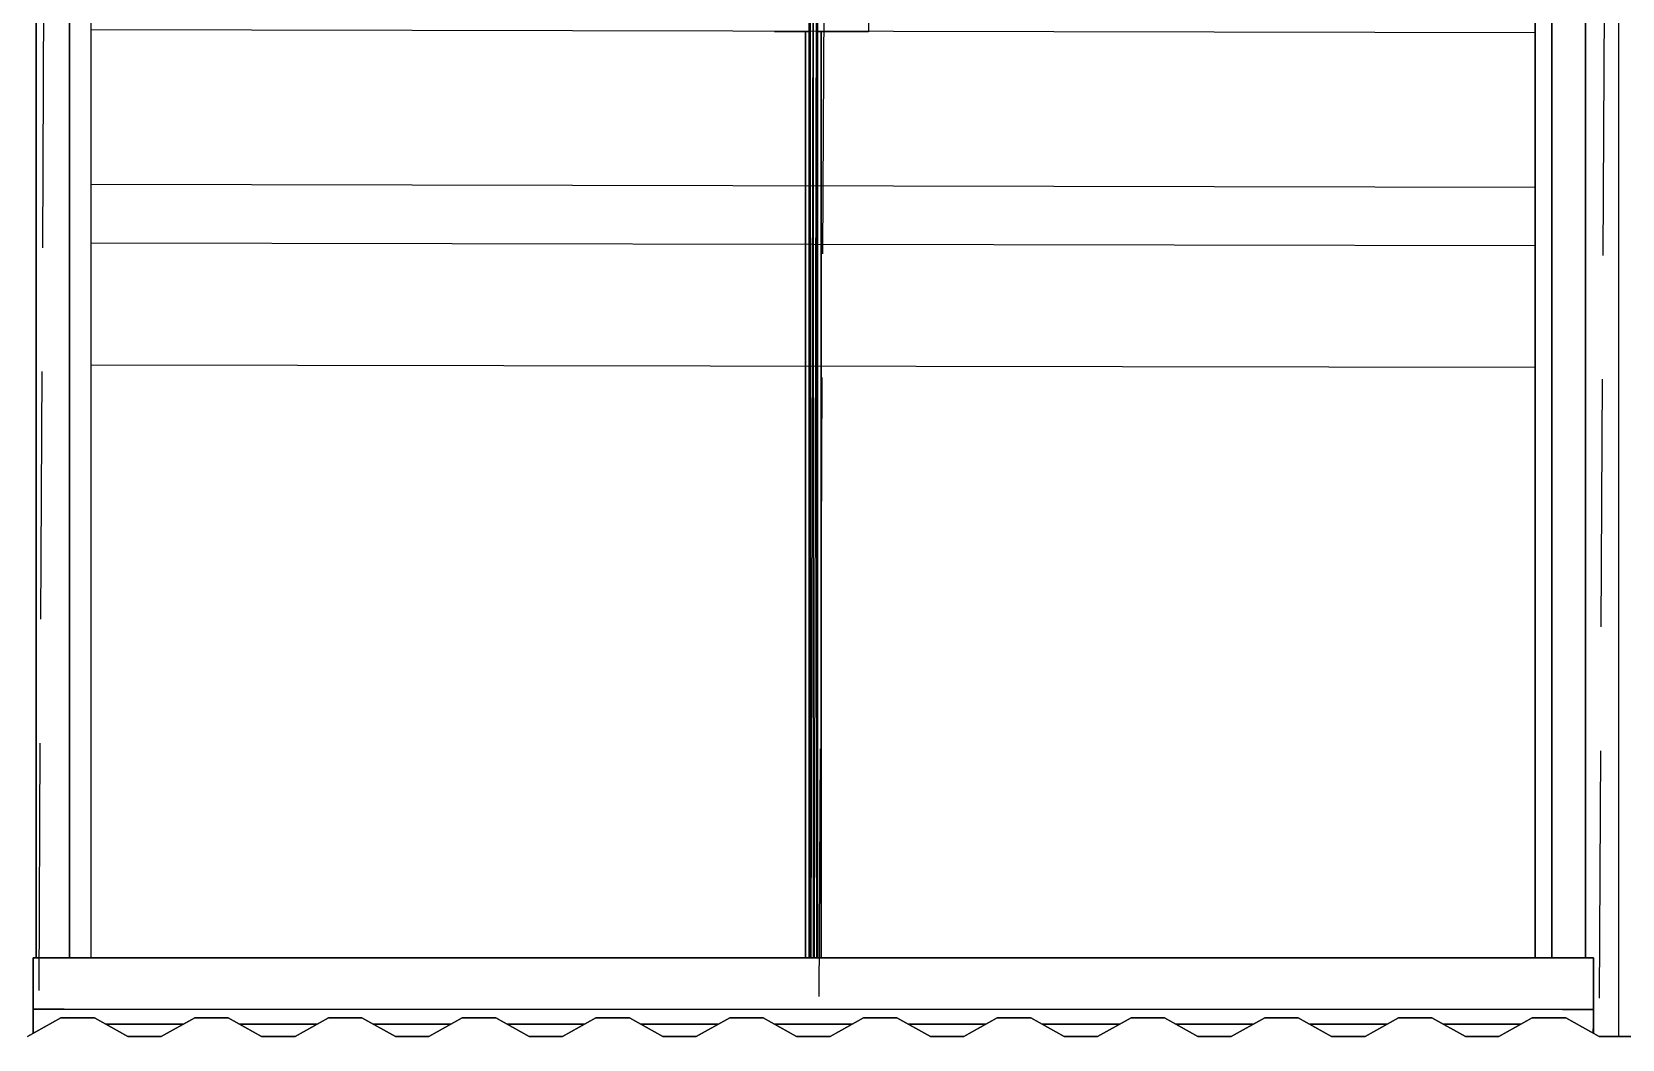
# Model space of a CAD drawing. Header units: millimetres. Extents: x -4997 to -4876, y -8737 to -8661.
# Drawn here: x -4950.152 to -4946.076, y -8696.697 to -8694.114 of the extents above; entities that cross this region are included whole.
import ezdxf

# ---------------------------------------------------------------- set-up
doc = ezdxf.new("R2010")
doc.units = ezdxf.units.MM
doc.header["$LTSCALE"] = 0.1
doc.linetypes.add('HIDDEN', pattern=[9.525, 6.35, -3.175])
for name, color, linetype in [('cobertura nova', 4, 'Continuous'), ('hachuras cobertura', 251, 'Continuous'), ('imagem', 7, 'Continuous'), ('layout cobertura', 251, 'Continuous'), ('visto', 9, 'Continuous')]:
    doc.layers.add(name, color=color, linetype=linetype)
picture_1 = doc.add_image_def('image1.jpg', size_in_pixel=(1920, 1080))

msp = doc.modelspace()

# ---------------------------------------------------------------- linework, layer by layer
at = {"layer": 'cobertura nova'}
for p, q in [((-4950.0557, -8696.4886), (-4950.0557, -8692.5065)), ((-4950.0004, -8696.4886), (-4950.0004, -8692.5242)), ((-4946.2993, -8693.2601), (-4946.2993, -8696.4886)), ((-4946.2992, -8693.2962), (-4946.2992, -8696.4886)), ((-4946.2992, -8696.4886), (-4946.2992, -8693.2962)), ((-4948.1603, -8693.8752), (-4948.1603, -8696.4886)), ((-4948.14, -8696.4886), (-4948.1378, -8693.8752)), ((-4948.1378, -8696.4886), (-4948.1378, -8693.8752)), ((-4948.157, -8693.9058), (-4948.1592, -8696.4886)), ((-4948.157, -8693.9058), (-4948.157, -8696.4886)), ((-4948.1544, -8696.4886), (-4948.1491, -8693.9058)), ((-4948.149, -8696.4886), (-4948.149, -8693.9058)), ((-4948.1464, -8696.4886), (-4948.1411, -8693.9058)), ((-4948.1411, -8693.9058), (-4948.1411, -8696.4886)), ((-4948.1689, -8694.1135), (-4948.2487, -8694.1135)), ((-4948.1603, -8694.1135), (-4948.1689, -8694.1135)), ((-4948.1689, -8696.4886), (-4948.1689, -8694.1135)), ((-4948.1689, -8696.4886), (-4948.1689, -8694.1135)), ((-4948.1689, -8694.1135), (-4948.1689, -8696.4886)), ((-4948.1293, -8694.1135), (-4948.1378, -8694.1135)), ((-4948.1293, -8694.1135), (-4948.1294, -8696.4886)), ((-4948.1294, -8696.4886), (-4948.1294, -8694.1135)), ((-4948.1294, -8696.4886), (-4948.1293, -8694.1135)), ((-4948.0496, -8694.1135), (-4948.1293, -8694.1135)), ((-4948.0077, -8694.1135), (-4948.0496, -8694.1135)), ((-4948.0077, -8694.0889), (-4948.0077, -8694.1135)), ((-4950.1492, -8696.5269), (-4950.1492, -8696.4886)), ((-4950.1492, -8696.4886), (-4950.1492, -8696.6202)), ((-4950.0691, -8696.4886), (-4950.1491, -8696.4886)), ((-4950.1491, -8696.4886), (-4950.1491, -8696.4886)), ((-4950.1491, -8696.4886), (-4950.0691, -8696.4886)), ((-4950.1491, -8696.4886), (-4950.1491, -8696.6202)), ((-4950.1491, -8696.6202), (-4950.1491, -8696.4886)), ((-4950.1491, -8696.4886), (-4950.0691, -8696.4886)), ((-4946.2291, -8696.4886), (-4950.0691, -8696.4886)), ((-4950.0691, -8696.4886), (-4946.2291, -8696.4886)), ((-4950.0691, -8696.4886), (-4946.2291, -8696.4886)), ((-4946.1491, -8696.4886), (-4946.2291, -8696.4886)), ((-4946.1491, -8696.4886), (-4946.2291, -8696.4886)), ((-4946.2291, -8696.4886), (-4946.1491, -8696.4886)), ((-4946.1492, -8696.6203), (-4946.1492, -8696.4886)), ((-4946.1491, -8696.527), (-4946.1491, -8696.4886)), ((-4946.1491, -8696.6203), (-4946.1491, -8696.4886)), ((-4946.1491, -8696.4886), (-4946.1491, -8696.6203)), ((-4950.1492, -8696.6821), (-4950.1492, -8696.5269)), ((-4946.1491, -8696.5959), (-4946.1491, -8696.527)), ((-4950.0777, -8696.6422), (-4950.1634, -8696.6901)), ((-4950.1634, -8696.6901), (-4950.0777, -8696.6422)), ((-4950.1492, -8696.6202), (-4950.1492, -8696.6586)), ((-4950.1491, -8696.6202), (-4950.1491, -8696.6821)), ((-4950.1491, -8696.6586), (-4950.1491, -8696.6202)), ((-4950.1491, -8696.6202), (-4950.0691, -8696.6202)), ((-4950.1491, -8696.6202), (-4950.0691, -8696.6202)), ((-4950.1491, -8696.6202), (-4950.1491, -8696.6586)), ((-4950.0691, -8696.6202), (-4950.1491, -8696.6202)), ((-4949.992, -8696.6422), (-4950.0777, -8696.6422)), ((-4950.0777, -8696.6422), (-4950.0777, -8696.6422)), ((-4950.0777, -8696.6422), (-4949.992, -8696.6422)), ((-4950.0691, -8696.6202), (-4946.2291, -8696.6203)), ((-4950.0691, -8696.6202), (-4946.2291, -8696.6203)), ((-4946.2291, -8696.6203), (-4950.0691, -8696.6202)), ((-4949.9063, -8696.6901), (-4949.992, -8696.6422)), ((-4949.992, -8696.6422), (-4949.992, -8696.6422)), ((-4949.992, -8696.6422), (-4949.9063, -8696.6901)), ((-4949.7348, -8696.6422), (-4949.8205, -8696.6901)), ((-4949.8205, -8696.6901), (-4949.7348, -8696.6422)), ((-4949.7348, -8696.6422), (-4949.7348, -8696.6422)), ((-4949.6491, -8696.6422), (-4949.7348, -8696.6422)), ((-4949.7348, -8696.6422), (-4949.7348, -8696.6422)), ((-4949.7348, -8696.6422), (-4949.6491, -8696.6422)), ((-4949.6491, -8696.6422), (-4949.6491, -8696.6422)), ((-4949.5634, -8696.6901), (-4949.6491, -8696.6422)), ((-4949.6491, -8696.6422), (-4949.6491, -8696.6422)), ((-4949.6491, -8696.6422), (-4949.5634, -8696.6901)), ((-4949.392, -8696.6422), (-4949.4777, -8696.6901)), ((-4949.4777, -8696.6901), (-4949.392, -8696.6422)), ((-4949.392, -8696.6422), (-4949.392, -8696.6422)), ((-4949.3063, -8696.6422), (-4949.392, -8696.6422)), ((-4949.392, -8696.6422), (-4949.3063, -8696.6422)), ((-4949.3063, -8696.6422), (-4949.3063, -8696.6422)), ((-4949.2205, -8696.6901), (-4949.3063, -8696.6422)), ((-4949.3063, -8696.6422), (-4949.2205, -8696.6901)), ((-4949.0491, -8696.6422), (-4949.1348, -8696.6901)), ((-4949.1348, -8696.6901), (-4949.0491, -8696.6422)), ((-4949.0491, -8696.6422), (-4949.0491, -8696.6422)), ((-4948.9634, -8696.6422), (-4949.0491, -8696.6422)), ((-4949.0491, -8696.6422), (-4949.0491, -8696.6422)), ((-4949.0491, -8696.6422), (-4948.9634, -8696.6422)), ((-4948.9634, -8696.6422), (-4948.9634, -8696.6422)), ((-4948.8777, -8696.6901), (-4948.9634, -8696.6422)), ((-4948.9634, -8696.6422), (-4948.9634, -8696.6422)), ((-4948.9634, -8696.6422), (-4948.8777, -8696.6901)), ((-4948.7063, -8696.6422), (-4948.792, -8696.6901)), ((-4948.792, -8696.6901), (-4948.7063, -8696.6422)), ((-4948.7063, -8696.6422), (-4948.7063, -8696.6422)), ((-4948.6205, -8696.6422), (-4948.7063, -8696.6422)), ((-4948.7063, -8696.6422), (-4948.6205, -8696.6422)), ((-4948.6205, -8696.6422), (-4948.6205, -8696.6422)), ((-4948.5348, -8696.6901), (-4948.6205, -8696.6422)), ((-4948.6205, -8696.6422), (-4948.6205, -8696.6422)), ((-4948.6205, -8696.6422), (-4948.5348, -8696.6901)), ((-4948.3634, -8696.6422), (-4948.4491, -8696.6901)), ((-4948.4491, -8696.6901), (-4948.3634, -8696.6422)), ((-4948.3634, -8696.6422), (-4948.3634, -8696.6422)), ((-4948.2777, -8696.6422), (-4948.3634, -8696.6422)), ((-4948.3634, -8696.6422), (-4948.3634, -8696.6422)), ((-4948.3634, -8696.6422), (-4948.2777, -8696.6422)), ((-4948.2777, -8696.6422), (-4948.2777, -8696.6422)), ((-4948.192, -8696.6901), (-4948.2777, -8696.6422)), ((-4948.2777, -8696.6422), (-4948.192, -8696.6901)), ((-4948.0205, -8696.6422), (-4948.1063, -8696.6901)), ((-4948.1063, -8696.6901), (-4948.0205, -8696.6422)), ((-4948.0205, -8696.6422), (-4948.0205, -8696.6422)), ((-4947.9348, -8696.6422), (-4948.0205, -8696.6422)), ((-4948.0205, -8696.6422), (-4948.0205, -8696.6422)), ((-4948.0205, -8696.6422), (-4947.9348, -8696.6422)), ((-4947.9348, -8696.6422), (-4947.9348, -8696.6422)), ((-4947.8491, -8696.6901), (-4947.9348, -8696.6422)), ((-4947.9348, -8696.6422), (-4947.9348, -8696.6422)), ((-4947.9348, -8696.6422), (-4947.8491, -8696.6901)), ((-4947.6777, -8696.6422), (-4947.7634, -8696.6901)), ((-4947.7634, -8696.6901), (-4947.6777, -8696.6422)), ((-4947.6777, -8696.6422), (-4947.6777, -8696.6422)), ((-4947.592, -8696.6422), (-4947.6777, -8696.6422)), ((-4947.6777, -8696.6422), (-4947.592, -8696.6422)), ((-4947.592, -8696.6422), (-4947.592, -8696.6422)), ((-4947.5063, -8696.6901), (-4947.592, -8696.6422)), ((-4947.592, -8696.6422), (-4947.592, -8696.6422)), ((-4947.592, -8696.6422), (-4947.5063, -8696.6901)), ((-4947.3348, -8696.6422), (-4947.4205, -8696.6901)), ((-4947.4205, -8696.6901), (-4947.3348, -8696.6422)), ((-4947.3348, -8696.6422), (-4947.3348, -8696.6422)), ((-4947.2491, -8696.6422), (-4947.3348, -8696.6422)), ((-4947.3348, -8696.6422), (-4947.3348, -8696.6422)), ((-4947.3348, -8696.6422), (-4947.2491, -8696.6422)), ((-4947.2491, -8696.6422), (-4947.2491, -8696.6422)), ((-4947.1634, -8696.6901), (-4947.2491, -8696.6422)), ((-4947.2491, -8696.6422), (-4947.2491, -8696.6422)), ((-4947.2491, -8696.6422), (-4947.1634, -8696.6901)), ((-4946.992, -8696.6422), (-4947.0777, -8696.6901)), ((-4947.0777, -8696.6901), (-4946.992, -8696.6422)), ((-4946.992, -8696.6422), (-4946.992, -8696.6422)), ((-4946.9063, -8696.6422), (-4946.992, -8696.6422)), ((-4946.992, -8696.6422), (-4946.992, -8696.6422)), ((-4946.992, -8696.6422), (-4946.9063, -8696.6422)), ((-4946.9063, -8696.6422), (-4946.9063, -8696.6422)), ((-4946.8205, -8696.6901), (-4946.9063, -8696.6422)), ((-4946.9063, -8696.6422), (-4946.9063, -8696.6422)), ((-4946.9063, -8696.6422), (-4946.8205, -8696.6901)), ((-4946.6491, -8696.6422), (-4946.7348, -8696.6901)), ((-4946.7348, -8696.6901), (-4946.6491, -8696.6422)), ((-4946.6491, -8696.6422), (-4946.6491, -8696.6422)), ((-4946.5634, -8696.6422), (-4946.6491, -8696.6422)), ((-4946.6491, -8696.6422), (-4946.6491, -8696.6422)), ((-4946.6491, -8696.6422), (-4946.5634, -8696.6422)), ((-4946.5634, -8696.6422), (-4946.5634, -8696.6422)), ((-4946.4777, -8696.6901), (-4946.5634, -8696.6422)), ((-4946.5634, -8696.6422), (-4946.5634, -8696.6422)), ((-4946.5634, -8696.6422), (-4946.4777, -8696.6901)), ((-4946.3063, -8696.6422), (-4946.392, -8696.6901)), ((-4946.392, -8696.6901), (-4946.3063, -8696.6422)), ((-4946.3063, -8696.6422), (-4946.3063, -8696.6422)), ((-4946.2205, -8696.6422), (-4946.3063, -8696.6422)), ((-4946.3063, -8696.6422), (-4946.3063, -8696.6422)), ((-4946.3063, -8696.6422), (-4946.2205, -8696.6422)), ((-4946.2291, -8696.6203), (-4946.1491, -8696.6203)), ((-4946.2291, -8696.6203), (-4946.1491, -8696.6203)), ((-4946.1491, -8696.6203), (-4946.2291, -8696.6203)), ((-4946.2205, -8696.6422), (-4946.2205, -8696.6422)), ((-4946.1348, -8696.6901), (-4946.2205, -8696.6422)), ((-4946.2205, -8696.6422), (-4946.2205, -8696.6422)), ((-4946.2205, -8696.6422), (-4946.1348, -8696.6901)), ((-4946.1492, -8696.6586), (-4946.1492, -8696.6203)), ((-4946.1491, -8696.6203), (-4946.1491, -8696.6586)), ((-4946.1491, -8696.6203), (-4946.1491, -8696.6586)), ((-4950.1492, -8696.6586), (-4950.1492, -8696.6821)), ((-4950.1491, -8696.6821), (-4950.1491, -8696.6586)), ((-4950.1491, -8696.6586), (-4950.1491, -8696.6821)), ((-4949.9626, -8696.6586), (-4949.7642, -8696.6586)), ((-4949.7642, -8696.6586), (-4949.9626, -8696.6586)), ((-4949.6198, -8696.6586), (-4949.4213, -8696.6586)), ((-4949.4213, -8696.6586), (-4949.6198, -8696.6586)), ((-4949.2769, -8696.6586), (-4949.0784, -8696.6586)), ((-4949.0784, -8696.6586), (-4949.2769, -8696.6586)), ((-4948.9341, -8696.6586), (-4948.7356, -8696.6586)), ((-4948.7356, -8696.6586), (-4948.9341, -8696.6586)), ((-4948.5912, -8696.6586), (-4948.3927, -8696.6586)), ((-4948.3927, -8696.6586), (-4948.5912, -8696.6586)), ((-4948.2484, -8696.6586), (-4948.0499, -8696.6586)), ((-4948.0499, -8696.6586), (-4948.2484, -8696.6586)), ((-4947.9055, -8696.6586), (-4947.707, -8696.6586)), ((-4947.707, -8696.6586), (-4947.9055, -8696.6586)), ((-4947.5626, -8696.6586), (-4947.3642, -8696.6586)), ((-4947.3642, -8696.6586), (-4947.5626, -8696.6586)), ((-4947.2198, -8696.6586), (-4947.0213, -8696.6586)), ((-4947.0213, -8696.6586), (-4947.2198, -8696.6586)), ((-4946.8769, -8696.6586), (-4946.6784, -8696.6586)), ((-4946.6784, -8696.6586), (-4946.8769, -8696.6586)), ((-4946.5341, -8696.6586), (-4946.3356, -8696.6586)), ((-4946.3356, -8696.6586), (-4946.5341, -8696.6586)), ((-4946.1506, -8696.6813), (-4946.1491, -8696.6586)), ((-4946.1492, -8696.6821), (-4946.1492, -8696.6586)), ((-4946.1491, -8696.6586), (-4946.1491, -8696.6822)), ((-4946.1491, -8696.6822), (-4946.1491, -8696.6586)), ((-4949.8205, -8696.6901), (-4949.9063, -8696.6901)), ((-4949.9063, -8696.6901), (-4949.9063, -8696.6901)), ((-4949.9063, -8696.6901), (-4949.8205, -8696.6901)), ((-4949.8205, -8696.6901), (-4949.8205, -8696.6901)), ((-4949.8205, -8696.6901), (-4949.8205, -8696.6901)), ((-4949.5634, -8696.6901), (-4949.5634, -8696.6901)), ((-4949.4777, -8696.6901), (-4949.5634, -8696.6901)), ((-4949.5634, -8696.6901), (-4949.5634, -8696.6901)), ((-4949.5634, -8696.6901), (-4949.4777, -8696.6901)), ((-4949.4777, -8696.6901), (-4949.4777, -8696.6901)), ((-4949.4777, -8696.6901), (-4949.4777, -8696.6901)), ((-4949.2205, -8696.6901), (-4949.2205, -8696.6901)), ((-4949.1348, -8696.6901), (-4949.2205, -8696.6901)), ((-4949.2205, -8696.6901), (-4949.1348, -8696.6901)), ((-4949.1348, -8696.6901), (-4949.1348, -8696.6901)), ((-4948.8777, -8696.6901), (-4948.8777, -8696.6901)), ((-4948.792, -8696.6901), (-4948.8777, -8696.6901)), ((-4948.8777, -8696.6901), (-4948.8777, -8696.6901)), ((-4948.8777, -8696.6901), (-4948.792, -8696.6901)), ((-4948.792, -8696.6901), (-4948.792, -8696.6901)), ((-4948.5348, -8696.6901), (-4948.5348, -8696.6901)), ((-4948.4491, -8696.6901), (-4948.5348, -8696.6901)), ((-4948.5348, -8696.6901), (-4948.5348, -8696.6901)), ((-4948.5348, -8696.6901), (-4948.4491, -8696.6901)), ((-4948.4491, -8696.6901), (-4948.4491, -8696.6901)), ((-4948.4491, -8696.6901), (-4948.4491, -8696.6901)), ((-4948.192, -8696.6901), (-4948.192, -8696.6901)), ((-4948.1063, -8696.6901), (-4948.192, -8696.6901)), ((-4948.192, -8696.6901), (-4948.192, -8696.6901)), ((-4948.192, -8696.6901), (-4948.1063, -8696.6901)), ((-4948.1063, -8696.6901), (-4948.1063, -8696.6901)), ((-4948.1063, -8696.6901), (-4948.1063, -8696.6901)), ((-4947.8491, -8696.6901), (-4947.8491, -8696.6901)), ((-4947.7634, -8696.6901), (-4947.8491, -8696.6901)), ((-4947.8491, -8696.6901), (-4947.7634, -8696.6901)), ((-4947.7634, -8696.6901), (-4947.7634, -8696.6901)), ((-4947.7634, -8696.6901), (-4947.7634, -8696.6901)), ((-4947.5063, -8696.6901), (-4947.5063, -8696.6901)), ((-4947.4205, -8696.6901), (-4947.5063, -8696.6901)), ((-4947.5063, -8696.6901), (-4947.5063, -8696.6901)), ((-4947.5063, -8696.6901), (-4947.4205, -8696.6901)), ((-4947.4205, -8696.6901), (-4947.4205, -8696.6901)), ((-4947.4205, -8696.6901), (-4947.4205, -8696.6901)), ((-4947.1634, -8696.6901), (-4947.1634, -8696.6901)), ((-4947.0777, -8696.6901), (-4947.1634, -8696.6901)), ((-4947.1634, -8696.6901), (-4947.1634, -8696.6901)), ((-4947.1634, -8696.6901), (-4947.0777, -8696.6901)), ((-4947.0777, -8696.6901), (-4947.0777, -8696.6901)), ((-4947.0777, -8696.6901), (-4947.0777, -8696.6901)), ((-4946.8205, -8696.6901), (-4946.8205, -8696.6901)), ((-4946.7348, -8696.6901), (-4946.8205, -8696.6901)), ((-4946.8205, -8696.6901), (-4946.7348, -8696.6901)), ((-4946.7348, -8696.6901), (-4946.7348, -8696.6901)), ((-4946.4777, -8696.6901), (-4946.4777, -8696.6901)), ((-4946.392, -8696.6901), (-4946.4777, -8696.6901)), ((-4946.4777, -8696.6901), (-4946.4777, -8696.6901)), ((-4946.4777, -8696.6901), (-4946.392, -8696.6901)), ((-4946.392, -8696.6901), (-4946.392, -8696.6901)), ((-4946.392, -8696.6901), (-4946.392, -8696.6901)), ((-4946.0491, -8696.6901), (-4946.1348, -8696.6901)), ((-4946.1348, -8696.6901), (-4946.1348, -8696.6901)), ((-4946.1348, -8696.6901), (-4946.1348, -8696.6901)), ((-4946.1348, -8696.6901), (-4946.0491, -8696.6901))]:
    msp.add_line(p, q, dxfattribs=at)
at = {"layer": 'hachuras cobertura'}
for p, q in [((-4950.1414, -8692.5065), (-4950.1414, -8696.4886)), ((-4950.1414, -8696.4886), (-4950.1414, -8692.5065)), ((-4950.0557, -8692.5065), (-4950.0557, -8696.4886)), ((-4946.2557, -8696.4886), (-4946.2557, -8693.268)), ((-4946.2557, -8693.268), (-4946.2557, -8696.4886)), ((-4946.17, -8696.4886), (-4946.17, -8693.268)), ((-4946.17, -8693.268), (-4946.17, -8696.4886)), ((-4946.0843, -8696.6901), (-4946.0843, -8693.2962))]:
    msp.add_line(p, q, dxfattribs=at)
at = {"layer": 'layout cobertura', "linetype": 'HIDDEN'}
for p, q in [((-4948.331, -8736.5921), (-4948.0047, -8670.332)), ((-4950.1949, -8708.9547), (-4950.1161, -8692.9549)), ((-4946.195, -8708.9744), (-4946.1162, -8692.9746))]:
    msp.add_line(p, q, dxfattribs=at)
at = {"layer": 'visto'}
for p, q in [((-4946.2992, -8694.1165), (-4950.0004, -8694.1086)), ((-4946.2992, -8694.5125), (-4950.0004, -8694.5054)), ((-4946.2992, -8694.6625), (-4950.0004, -8694.6554))]:
    msp.add_line(p, q, dxfattribs=at).dxf.unprotected_set("ltscale", 0)
msp.add_lwpolyline([(-4946.2992, -8694.9748), (-4950.0004, -8694.9681)], dxfattribs=at)

# ---------------------------------------------------------------- pictures from other files: only their frames are drawn
at = {"layer": 'imagem'}
image = msp.add_image(picture_1, insert=(-4995.0367, -8736.0525), size_in_units=(116.4021, 65.4762), dxfattribs=at)
image.dxf.flags = 7

doc.saveas('drawing.dxf')
